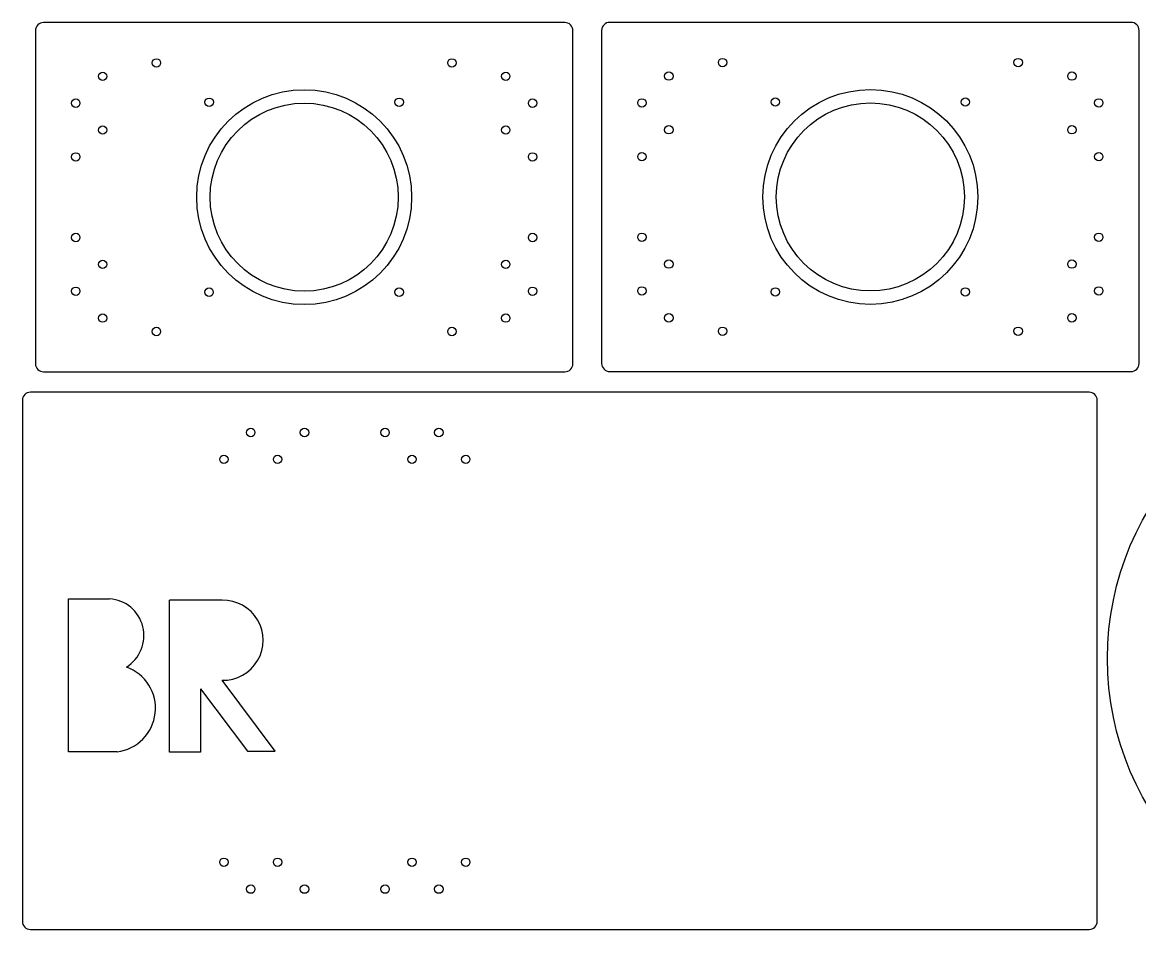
# Model space of a CAD drawing. Extents: x 1 to 1491, y 2 to 363.
# Drawn here: x 1 to 416.8, y 2.6 to 347.5 of the extents above; entities that cross this region are included whole.
import ezdxf

# ---------------------------------------------------------------- set-up
doc = ezdxf.new("R2010")
doc.units = 0
for name, color, linetype in [('b_Osnovanie_200x400x12_H12_BR_001_', 7, 'CONTINUOUS'), ('b_Out_gear_holder_for_CNC_H12_up_part_001_', 7, 'CONTINUOUS'), ('b_Plate_200x130_12_bear_support_H12_h10_001_', 7, 'CONTINUOUS'), ('b_Plate_200x130_12_bear_support_H12_h10_001_001', 7, 'CONTINUOUS')]:
    doc.layers.add(name, color=color, linetype=linetype)

msp = doc.modelspace()

# ---------------------------------------------------------------- linework, layer by layer
at = {"layer": 'b_Osnovanie_200x400x12_H12_BR_001_'}
for p, q in [((397.973, 209.805, 0), (3.97284, 209.805, 0)), ((397.973, 209.805, 12), (3.97284, 209.805, 12)), ((3.97284, 209.805, 0), (3.97284, 209.805, 12)), ((397.973, 209.805, 0), (3.97284, 209.805, 0)), ((3.97284, 209.805, 0), (3.97284, 209.805, 12)), ((397.973, 209.805, 12), (3.97284, 209.805, 12)), ((397.973, 209.805, 0), (397.973, 209.805, 12)), ((397.973, 209.805, 0), (397.973, 209.805, 12)), ((0.97284, 206.805, 0), (0.97284, 12.8047, 0)), ((0.97284, 206.805, 12), (0.97284, 12.8047, 12)), ((0.97284, 206.805, 0), (0.97284, 12.8047, 0)), ((0.97284, 206.805, 0), (0.97284, 206.805, 12)), ((0.97284, 206.805, 12), (0.97284, 12.8047, 12)), ((0.97284, 206.805, 0), (0.97284, 206.805, 12)), ((400.973, 12.8047, 0), (400.973, 206.805, 0)), ((400.973, 12.8047, 12), (400.973, 206.805, 12)), ((400.973, 12.8047, 0), (400.973, 206.805, 0)), ((400.973, 206.805, 0), (400.973, 206.805, 12)), ((400.973, 12.8047, 12), (400.973, 206.805, 12)), ((400.973, 206.805, 0), (400.973, 206.805, 12)), ((87.5353, 194.805, 0), (87.5353, 194.805, 12)), ((87.5353, 194.805, 0), (87.5353, 194.805, 12)), ((107.535, 194.805, 0), (107.535, 194.805, 12)), ((107.535, 194.805, 0), (107.535, 194.805, 12)), ((137.535, 194.805, 0), (137.535, 194.805, 12)), ((137.535, 194.805, 0), (137.535, 194.805, 12)), ((157.535, 194.805, 0), (157.535, 194.805, 12)), ((157.535, 194.805, 0), (157.535, 194.805, 12)), ((77.5353, 184.805, 0), (77.5353, 184.805, 12)), ((77.5353, 184.805, 0), (77.5353, 184.805, 12)), ((97.5353, 184.805, 0), (97.5353, 184.805, 12)), ((97.5353, 184.805, 0), (97.5353, 184.805, 12)), ((147.535, 184.805, 0), (147.535, 184.805, 12)), ((147.535, 184.805, 0), (147.535, 184.805, 12)), ((167.535, 184.805, 0), (167.535, 184.805, 12)), ((167.535, 184.805, 0), (167.535, 184.805, 12)), ((18.1844, 75.8978, 0), (18.1844, 132.881, 0)), ((18.1844, 132.881, 0), (33.3941, 132.881, 0)), ((18.1844, 75.8978, 12), (18.1844, 132.881, 12)), ((18.1844, 132.881, 12), (33.3941, 132.881, 12)), ((18.1844, 132.881, 0), (18.1844, 132.881, 12)), ((18.1844, 75.8978, 0), (18.1844, 132.881, 0)), ((18.1844, 75.8978, 12), (18.1844, 132.881, 12)), ((18.1844, 132.881, 0), (18.1844, 132.881, 12)), ((18.1844, 132.881, 0), (33.3941, 132.881, 0)), ((18.1844, 132.881, 12), (33.3941, 132.881, 12)), ((33.3941, 132.881, 0), (33.3941, 132.881, 12)), ((33.3941, 132.881, 0), (33.3941, 132.881, 12)), ((55.7542, 75.7578, 0), (55.7542, 132.356, 0)), ((75.325, 132.356, 0), (55.7542, 132.356, 0)), ((55.7542, 75.7578, 12), (55.7542, 132.356, 12)), ((75.325, 132.356, 12), (55.7542, 132.356, 12)), ((55.7542, 132.356, 0), (55.7542, 132.356, 12)), ((55.7542, 75.7578, 0), (55.7542, 132.356, 0)), ((55.7542, 75.7578, 12), (55.7542, 132.356, 12)), ((55.7542, 132.356, 0), (55.7542, 132.356, 12)), ((75.325, 132.356, 0), (55.7542, 132.356, 0)), ((75.325, 132.356, 12), (55.7542, 132.356, 12)), ((75.325, 132.356, 0), (75.325, 132.356, 12)), ((75.325, 132.356, 0), (75.325, 132.356, 12)), ((39.6754, 107.498, 0), (39.6754, 107.498, 12)), ((39.6754, 107.498, 0), (39.6754, 107.498, 12)), ((95.0068, 76.143, 0), (75.3245, 102.57, 0)), ((95.0068, 76.143, 12), (75.3245, 102.57, 12)), ((75.3245, 102.57, 0), (75.3245, 102.57, 12)), ((75.3245, 102.57, 0), (75.3245, 102.57, 12)), ((95.0068, 76.143, 0), (75.3245, 102.57, 0)), ((95.0068, 76.143, 12), (75.3245, 102.57, 12)), ((67.2336, 99.4012, 0), (67.2336, 75.7578, 0)), ((67.2336, 99.4012, 0), (84.7528, 76.143, 0)), ((67.2336, 99.4012, 12), (67.2336, 75.7578, 12)), ((67.2336, 99.4012, 12), (84.7528, 76.143, 12)), ((67.2336, 99.4012, 0), (67.2336, 99.4012, 12)), ((67.2336, 99.4012, 0), (67.2336, 75.7578, 0)), ((67.2336, 99.4012, 12), (67.2336, 75.7578, 12)), ((67.2336, 99.4012, 0), (67.2336, 99.4012, 12)), ((67.2336, 99.4012, 0), (84.7528, 76.143, 0)), ((67.2336, 99.4012, 12), (84.7528, 76.143, 12)), ((36.2011, 75.8978, 0), (18.1844, 75.8978, 0)), ((36.2011, 75.8978, 12), (18.1844, 75.8978, 12)), ((18.1844, 75.8978, 0), (18.1844, 75.8978, 12)), ((36.2011, 75.8978, 0), (18.1844, 75.8978, 0)), ((36.2011, 75.8978, 12), (18.1844, 75.8978, 12)), ((18.1844, 75.8978, 0), (18.1844, 75.8978, 12)), ((36.2011, 75.8978, 0), (36.2011, 75.8978, 12)), ((36.2011, 75.8978, 0), (36.2011, 75.8978, 12)), ((67.2336, 75.7578, 0), (55.7542, 75.7578, 0)), ((67.2336, 75.7578, 12), (55.7542, 75.7578, 12)), ((55.7542, 75.7578, 0), (55.7542, 75.7578, 12)), ((67.2336, 75.7578, 0), (55.7542, 75.7578, 0)), ((67.2336, 75.7578, 12), (55.7542, 75.7578, 12)), ((55.7542, 75.7578, 0), (55.7542, 75.7578, 12)), ((67.2336, 75.7578, 0), (67.2336, 75.7578, 12)), ((67.2336, 75.7578, 0), (67.2336, 75.7578, 12)), ((84.7528, 76.143, 0), (95.0068, 76.143, 0)), ((84.7528, 76.143, 12), (95.0068, 76.143, 12)), ((84.7528, 76.143, 0), (84.7528, 76.143, 12)), ((84.7528, 76.143, 0), (95.0068, 76.143, 0)), ((84.7528, 76.143, 12), (95.0068, 76.143, 12)), ((84.7528, 76.143, 0), (84.7528, 76.143, 12)), ((95.0068, 76.143, 0), (95.0068, 76.143, 12)), ((95.0068, 76.143, 0), (95.0068, 76.143, 12)), ((77.5353, 34.8047, 0), (77.5353, 34.8047, 12)), ((77.5353, 34.8047, 0), (77.5353, 34.8047, 12)), ((97.5353, 34.8047, 0), (97.5353, 34.8047, 12)), ((97.5353, 34.8047, 0), (97.5353, 34.8047, 12)), ((147.535, 34.8047, 0), (147.535, 34.8047, 12)), ((147.535, 34.8047, 0), (147.535, 34.8047, 12)), ((167.535, 34.8047, 0), (167.535, 34.8047, 12)), ((167.535, 34.8047, 0), (167.535, 34.8047, 12)), ((87.5353, 24.8047, 0), (87.5353, 24.8047, 12)), ((87.5353, 24.8047, 0), (87.5353, 24.8047, 12)), ((107.535, 24.8047, 0), (107.535, 24.8047, 12)), ((107.535, 24.8047, 0), (107.535, 24.8047, 12)), ((137.535, 24.8047, 0), (137.535, 24.8047, 12)), ((137.535, 24.8047, 0), (137.535, 24.8047, 12)), ((157.535, 24.8047, 0), (157.535, 24.8047, 12)), ((157.535, 24.8047, 0), (157.535, 24.8047, 12)), ((0.97284, 12.8047, 0), (0.97284, 12.8047, 12)), ((0.97284, 12.8047, 0), (0.97284, 12.8047, 12)), ((400.973, 12.8047, 0), (400.973, 12.8047, 12)), ((400.973, 12.8047, 0), (400.973, 12.8047, 12)), ((3.97284, 9.80473, 0), (397.973, 9.80473, 0)), ((3.97284, 9.80473, 0), (3.97284, 9.80473, 12)), ((3.97284, 9.80473, 12), (397.973, 9.80473, 12)), ((3.97284, 9.80473, 0), (397.973, 9.80473, 0)), ((3.97284, 9.80473, 0), (3.97284, 9.80473, 12)), ((3.97284, 9.80473, 12), (397.973, 9.80473, 12)), ((397.973, 9.80473, 0), (397.973, 9.80473, 12)), ((397.973, 9.80473, 0), (397.973, 9.80473, 12))]:
    msp.add_line(p, q, dxfattribs=at)
for centre in [(85.9728, 194.805), (85.9728, 194.805), (85.9728, 194.805), (85.9728, 194.805), (105.973, 194.805), (105.973, 194.805), (105.973, 194.805), (105.973, 194.805), (135.973, 194.805), (135.973, 194.805), (135.973, 194.805), (135.973, 194.805), (155.973, 194.805), (155.973, 194.805), (155.973, 194.805), (155.973, 194.805), (75.9728, 184.805), (75.9728, 184.805), (75.9728, 184.805), (75.9728, 184.805), (95.9728, 184.805), (95.9728, 184.805), (95.9728, 184.805), (95.9728, 184.805), (145.973, 184.805), (145.973, 184.805), (145.973, 184.805), (145.973, 184.805), (165.973, 184.805), (165.973, 184.805), (165.973, 184.805), (165.973, 184.805), (75.9728, 34.8047), (75.9728, 34.8047), (75.9728, 34.8047), (75.9728, 34.8047), (95.9728, 34.8047), (95.9728, 34.8047), (95.9728, 34.8047), (95.9728, 34.8047), (145.973, 34.8047), (145.973, 34.8047), (145.973, 34.8047), (145.973, 34.8047), (165.973, 34.8047), (165.973, 34.8047), (165.973, 34.8047), (165.973, 34.8047), (85.9728, 24.8047), (85.9728, 24.8047), (85.9728, 24.8047), (85.9728, 24.8047), (105.973, 24.8047), (105.973, 24.8047), (105.973, 24.8047), (105.973, 24.8047), (135.973, 24.8047), (135.973, 24.8047), (135.973, 24.8047), (135.973, 24.8047), (155.973, 24.8047), (155.973, 24.8047), (155.973, 24.8047), (155.973, 24.8047)]:
    msp.add_circle(centre, 1.5625, dxfattribs=at)
for centre, radius, start, end in [((3.97284, 206.805, 0), 3, 90, 180), ((3.97284, 206.805, 12), 3, 90, 180), ((3.97284, 206.805, 0), 3, 90, 180), ((3.97284, 206.805, 12), 3, 90, 180), ((397.973, 206.805, 0), 3, 0, 90), ((397.973, 206.805, 12), 3, 0, 90), ((397.973, 206.805, 0), 3, 0, 90), ((397.973, 206.805, 12), 3, 0, 90), ((32.5097, 119.193, 0), 13.7159, -58.5042, 86.3028), ((32.5097, 119.193, 12), 13.7159, -58.5042, 86.3028), ((32.5097, 119.193, 0), 13.7159, -58.5042, 86.3028), ((32.5097, 119.193, 12), 13.7159, -58.5042, 86.3028), ((75.6887, 117.463, 0), 14.8972, -91.4009, 91.399), ((75.6887, 117.463, 12), 14.8972, -91.4009, 91.399), ((75.6887, 117.463, 0), 14.8972, -91.4009, 91.399), ((75.6887, 117.463, 12), 14.8972, -91.4009, 91.399), ((34.1855, 92.1105, 0), 16.3376, -82.9133, 70.3651), ((34.1855, 92.1105, 12), 16.3376, -82.9133, 70.3651), ((34.1855, 92.1105, 0), 16.3376, -82.9133, 70.3651), ((34.1855, 92.1105, 12), 16.3376, -82.9133, 70.3651), ((3.97284, 12.8047, 0), 3, 180, -90), ((3.97284, 12.8047, 0), 3, 180, -90), ((3.97284, 12.8047, 12), 3, 180, -90), ((3.97284, 12.8047, 12), 3, 180, -90), ((397.973, 12.8047, 0), 3, -90, 0), ((397.973, 12.8047, 0), 3, -90, 0), ((397.973, 12.8047, 12), 3, -90, 0), ((397.973, 12.8047, 12), 3, -90, 0)]:
    msp.add_arc(centre, radius, start, end, dxfattribs=at)
at = {"layer": 'b_Out_gear_holder_for_CNC_H12_up_part_001_'}
msp.add_circle((512.798, 110.645), 108, dxfattribs=at)
msp.add_circle((512.798, 110.645), 108, dxfattribs=at)
msp.add_circle((512.798, 110.645), 108, dxfattribs=at)
msp.add_circle((512.798, 110.645), 108, dxfattribs=at)
at = {"layer": 'b_Plate_200x130_12_bear_support_H12_h10_001_'}
for p, q in [((202.853, 347.397, 0), (8.85301, 347.397, 0)), ((202.853, 347.397, 12), (8.85301, 347.397, 12)), ((8.85301, 347.397, 0), (8.85301, 347.397, 12)), ((202.853, 347.397, 0), (8.85301, 347.397, 0)), ((8.85301, 347.397, 0), (8.85301, 347.397, 12)), ((202.853, 347.397, 12), (8.85301, 347.397, 12)), ((202.853, 347.397, 0), (202.853, 347.397, 12)), ((202.853, 347.397, 0), (202.853, 347.397, 12)), ((5.85301, 344.397, 0), (5.85301, 220.397, 0)), ((5.85301, 344.397, 12), (5.85301, 220.397, 12)), ((5.85301, 344.397, 0), (5.85301, 220.397, 0)), ((5.85301, 344.397, 0), (5.85301, 344.397, 12)), ((5.85301, 344.397, 12), (5.85301, 220.397, 12)), ((5.85301, 344.397, 0), (5.85301, 344.397, 12)), ((205.853, 220.397, 0), (205.853, 344.397, 0)), ((205.853, 220.397, 12), (205.853, 344.397, 12)), ((205.853, 220.397, 0), (205.853, 344.397, 0)), ((205.853, 344.397, 0), (205.853, 344.397, 12)), ((205.853, 220.397, 12), (205.853, 344.397, 12)), ((205.853, 344.397, 0), (205.853, 344.397, 12)), ((52.4155, 332.397, 0), (52.4155, 332.397, 12)), ((52.4155, 332.397, 0), (52.4155, 332.397, 12)), ((162.416, 332.397, 0), (162.416, 332.397, 12)), ((162.416, 332.397, 0), (162.416, 332.397, 12)), ((32.4155, 327.397, 0), (32.4155, 327.397, 12)), ((32.4155, 327.397, 0), (32.4155, 327.397, 12)), ((182.416, 327.397, 0), (182.416, 327.397, 12)), ((182.416, 327.397, 0), (182.416, 327.397, 12)), ((22.4155, 317.397, 0), (22.4155, 317.397, 12)), ((22.4155, 317.397, 0), (22.4155, 317.397, 12)), ((72.0601, 317.752, 0), (72.0601, 317.752, 12)), ((72.0601, 317.752, 0), (72.0601, 317.752, 12)), ((142.769, 317.735, 0), (142.769, 317.735, 12)), ((142.769, 317.735, 0), (142.769, 317.735, 12)), ((192.416, 317.397, 0), (192.416, 317.397, 12)), ((192.416, 317.397, 0), (192.416, 317.397, 12)), ((32.4155, 307.397, 0), (32.4155, 307.397, 12)), ((32.4155, 307.397, 0), (32.4155, 307.397, 12)), ((182.416, 307.397, 0), (182.416, 307.397, 12)), ((182.416, 307.397, 0), (182.416, 307.397, 12)), ((22.4155, 297.397, 0), (22.4155, 297.397, 12)), ((22.4155, 297.397, 0), (22.4155, 297.397, 12)), ((192.416, 297.397, 0), (192.416, 297.397, 12)), ((192.416, 297.397, 0), (192.416, 297.397, 12)), ((140.853, 282.397, 0), (140.853, 282.397, 2)), ((140.853, 282.397, 0), (140.853, 282.397, 2)), ((145.853, 282.397, 12), (145.853, 282.397, 2)), ((145.853, 282.397, 12), (145.853, 282.397, 2)), ((22.4155, 267.397, 0), (22.4155, 267.397, 12)), ((22.4155, 267.397, 0), (22.4155, 267.397, 12)), ((192.416, 267.397, 0), (192.416, 267.397, 12)), ((192.416, 267.397, 0), (192.416, 267.397, 12)), ((32.4155, 257.397, 0), (32.4155, 257.397, 12)), ((32.4155, 257.397, 0), (32.4155, 257.397, 12)), ((182.416, 257.397, 0), (182.416, 257.397, 12)), ((182.416, 257.397, 0), (182.416, 257.397, 12)), ((22.4155, 247.397, 0), (22.4155, 247.397, 12)), ((22.4155, 247.397, 0), (22.4155, 247.397, 12)), ((72.0433, 247.039, 0), (72.0433, 247.039, 12)), ((72.0433, 247.039, 0), (72.0433, 247.039, 12)), ((142.768, 247.03, 0), (142.768, 247.03, 12)), ((142.768, 247.03, 0), (142.768, 247.03, 12)), ((192.416, 247.397, 0), (192.416, 247.397, 12)), ((192.416, 247.397, 0), (192.416, 247.397, 12)), ((32.4155, 237.397, 0), (32.4155, 237.397, 12)), ((32.4155, 237.397, 0), (32.4155, 237.397, 12)), ((182.416, 237.397, 0), (182.416, 237.397, 12)), ((182.416, 237.397, 0), (182.416, 237.397, 12)), ((52.4155, 232.397, 0), (52.4155, 232.397, 12)), ((52.4155, 232.397, 0), (52.4155, 232.397, 12)), ((162.416, 232.397, 0), (162.416, 232.397, 12)), ((162.416, 232.397, 0), (162.416, 232.397, 12)), ((5.85301, 220.397, 0), (5.85301, 220.397, 12)), ((5.85301, 220.397, 0), (5.85301, 220.397, 12)), ((205.853, 220.397, 0), (205.853, 220.397, 12)), ((205.853, 220.397, 0), (205.853, 220.397, 12)), ((8.85301, 217.397, 0), (202.853, 217.397, 0)), ((8.85301, 217.397, 0), (8.85301, 217.397, 12)), ((8.85301, 217.397, 12), (202.853, 217.397, 12)), ((8.85301, 217.397, 0), (202.853, 217.397, 0)), ((8.85301, 217.397, 0), (8.85301, 217.397, 12)), ((8.85301, 217.397, 12), (202.853, 217.397, 12)), ((202.853, 217.397, 0), (202.853, 217.397, 12)), ((202.853, 217.397, 0), (202.853, 217.397, 12))]:
    msp.add_line(p, q, dxfattribs=at)
for centre, radius in [((50.853, 332.397), 1.5625), ((50.853, 332.397), 1.5625), ((50.853, 332.397), 1.5625), ((50.853, 332.397), 1.5625), ((160.853, 332.397), 1.5625), ((160.853, 332.397), 1.5625), ((160.853, 332.397), 1.5625), ((160.853, 332.397), 1.5625), ((30.853, 327.397), 1.5625), ((30.853, 327.397), 1.5625), ((30.853, 327.397), 1.5625), ((30.853, 327.397), 1.5625), ((180.853, 327.397), 1.5625), ((180.853, 327.397), 1.5625), ((180.853, 327.397), 1.5625), ((180.853, 327.397), 1.5625), ((105.853, 282.397), 40), ((105.853, 282.397), 40), ((105.853, 282.397), 40), ((105.853, 282.397), 40), ((20.853, 317.397), 1.5625), ((20.853, 317.397), 1.5625), ((20.853, 317.397), 1.5625), ((20.853, 317.397), 1.5625), ((70.4976, 317.752), 1.5625), ((70.4976, 317.752), 1.5625), ((70.4976, 317.752), 1.5625), ((70.4976, 317.752), 1.5625), ((105.853, 282.397), 35), ((105.853, 282.397), 35), ((105.853, 282.397), 35), ((105.853, 282.397), 35), ((141.206, 317.735), 1.5625), ((141.206, 317.735), 1.5625), ((141.206, 317.735), 1.5625), ((141.206, 317.735), 1.5625), ((190.853, 317.397), 1.5625), ((190.853, 317.397), 1.5625), ((190.853, 317.397), 1.5625), ((190.853, 317.397), 1.5625), ((30.853, 307.397), 1.5625), ((30.853, 307.397), 1.5625), ((30.853, 307.397), 1.5625), ((30.853, 307.397), 1.5625), ((180.853, 307.397), 1.5625), ((180.853, 307.397), 1.5625), ((180.853, 307.397), 1.5625), ((180.853, 307.397), 1.5625), ((20.853, 297.397), 1.5625), ((20.853, 297.397), 1.5625), ((20.853, 297.397), 1.5625), ((20.853, 297.397), 1.5625), ((190.853, 297.397), 1.5625), ((190.853, 297.397), 1.5625), ((190.853, 297.397), 1.5625), ((190.853, 297.397), 1.5625), ((20.853, 267.397), 1.5625), ((20.853, 267.397), 1.5625), ((20.853, 267.397), 1.5625), ((20.853, 267.397), 1.5625), ((190.853, 267.397), 1.5625), ((190.853, 267.397), 1.5625), ((190.853, 267.397), 1.5625), ((190.853, 267.397), 1.5625), ((30.853, 257.397), 1.5625), ((30.853, 257.397), 1.5625), ((30.853, 257.397), 1.5625), ((30.853, 257.397), 1.5625), ((180.853, 257.397), 1.5625), ((180.853, 257.397), 1.5625), ((180.853, 257.397), 1.5625), ((180.853, 257.397), 1.5625), ((20.853, 247.397), 1.5625), ((20.853, 247.397), 1.5625), ((20.853, 247.397), 1.5625), ((20.853, 247.397), 1.5625), ((70.4808, 247.039), 1.5625), ((70.4808, 247.039), 1.5625), ((70.4808, 247.039), 1.5625), ((70.4808, 247.039), 1.5625), ((141.205, 247.03), 1.5625), ((141.205, 247.03), 1.5625), ((141.205, 247.03), 1.5625), ((141.205, 247.03), 1.5625), ((190.853, 247.397), 1.5625), ((190.853, 247.397), 1.5625), ((190.853, 247.397), 1.5625), ((190.853, 247.397), 1.5625), ((30.853, 237.397), 1.5625), ((30.853, 237.397), 1.5625), ((30.853, 237.397), 1.5625), ((30.853, 237.397), 1.5625), ((180.853, 237.397), 1.5625), ((180.853, 237.397), 1.5625), ((180.853, 237.397), 1.5625), ((180.853, 237.397), 1.5625), ((50.853, 232.397), 1.5625), ((50.853, 232.397), 1.5625), ((50.853, 232.397), 1.5625), ((50.853, 232.397), 1.5625), ((160.853, 232.397), 1.5625), ((160.853, 232.397), 1.5625), ((160.853, 232.397), 1.5625), ((160.853, 232.397), 1.5625)]:
    msp.add_circle(centre, radius, dxfattribs=at)
for centre, start, end in [((8.85301, 344.397, 0), 90, 180), ((8.85301, 344.397, 12), 90, 180), ((8.85301, 344.397, 0), 90, 180), ((8.85301, 344.397, 12), 90, 180), ((202.853, 344.397, 0), 0, 90), ((202.853, 344.397, 12), 0, 90), ((202.853, 344.397, 0), 0, 90), ((202.853, 344.397, 12), 0, 90), ((8.85301, 220.397, 0), 180, -90), ((8.85301, 220.397, 0), 180, -90), ((8.85301, 220.397, 12), 180, -90), ((8.85301, 220.397, 12), 180, -90), ((202.853, 220.397, 0), -90, 0), ((202.853, 220.397, 0), -90, 0), ((202.853, 220.397, 12), -90, 0), ((202.853, 220.397, 12), -90, 0)]:
    msp.add_arc(centre, 3, start, end, dxfattribs=at)
at = {"layer": 'b_Plate_200x130_12_bear_support_H12_h10_001_001'}
for p, q in [((413.555, 347.487, 0), (219.555, 347.487, 0)), ((413.555, 347.487, 12), (219.555, 347.487, 12)), ((219.555, 347.487, 0), (219.555, 347.487, 12)), ((413.555, 347.487, 0), (219.555, 347.487, 0)), ((219.555, 347.487, 0), (219.555, 347.487, 12)), ((413.555, 347.487, 12), (219.555, 347.487, 12)), ((413.555, 347.487, 0), (413.555, 347.487, 12)), ((413.555, 347.487, 0), (413.555, 347.487, 12)), ((216.555, 344.487, 0), (216.555, 220.487, 0)), ((216.555, 344.487, 12), (216.555, 220.487, 12)), ((216.555, 344.487, 0), (216.555, 220.487, 0)), ((216.555, 344.487, 0), (216.555, 344.487, 12)), ((216.555, 344.487, 12), (216.555, 220.487, 12)), ((216.555, 344.487, 0), (216.555, 344.487, 12)), ((416.555, 220.487, 0), (416.555, 344.487, 0)), ((416.555, 220.487, 12), (416.555, 344.487, 12)), ((416.555, 220.487, 0), (416.555, 344.487, 0)), ((416.555, 344.487, 0), (416.555, 344.487, 12)), ((416.555, 220.487, 12), (416.555, 344.487, 12)), ((416.555, 344.487, 0), (416.555, 344.487, 12)), ((263.117, 332.487, 0), (263.117, 332.487, 12)), ((263.117, 332.487, 0), (263.117, 332.487, 12)), ((373.117, 332.487, 0), (373.117, 332.487, 12)), ((373.117, 332.487, 0), (373.117, 332.487, 12)), ((243.117, 327.487, 0), (243.117, 327.487, 12)), ((243.117, 327.487, 0), (243.117, 327.487, 12)), ((393.117, 327.487, 0), (393.117, 327.487, 12)), ((393.117, 327.487, 0), (393.117, 327.487, 12)), ((233.117, 317.487, 0), (233.117, 317.487, 12)), ((233.117, 317.487, 0), (233.117, 317.487, 12)), ((282.762, 317.843, 0), (282.762, 317.843, 12)), ((282.762, 317.843, 0), (282.762, 317.843, 12)), ((353.47, 317.826, 0), (353.47, 317.826, 12)), ((353.47, 317.826, 0), (353.47, 317.826, 12)), ((403.117, 317.487, 0), (403.117, 317.487, 12)), ((403.117, 317.487, 0), (403.117, 317.487, 12)), ((243.117, 307.487, 0), (243.117, 307.487, 12)), ((243.117, 307.487, 0), (243.117, 307.487, 12)), ((393.117, 307.487, 0), (393.117, 307.487, 12)), ((393.117, 307.487, 0), (393.117, 307.487, 12)), ((233.117, 297.487, 0), (233.117, 297.487, 12)), ((233.117, 297.487, 0), (233.117, 297.487, 12)), ((403.117, 297.487, 0), (403.117, 297.487, 12)), ((403.117, 297.487, 0), (403.117, 297.487, 12)), ((351.555, 282.487, 0), (351.555, 282.487, 2)), ((351.555, 282.487, 0), (351.555, 282.487, 2)), ((356.555, 282.487, 12), (356.555, 282.487, 2)), ((356.555, 282.487, 12), (356.555, 282.487, 2)), ((233.117, 267.487, 0), (233.117, 267.487, 12)), ((233.117, 267.487, 0), (233.117, 267.487, 12)), ((403.117, 267.487, 0), (403.117, 267.487, 12)), ((403.117, 267.487, 0), (403.117, 267.487, 12)), ((243.117, 257.487, 0), (243.117, 257.487, 12)), ((243.117, 257.487, 0), (243.117, 257.487, 12)), ((393.117, 257.487, 0), (393.117, 257.487, 12)), ((393.117, 257.487, 0), (393.117, 257.487, 12)), ((233.117, 247.487, 0), (233.117, 247.487, 12)), ((233.117, 247.487, 0), (233.117, 247.487, 12)), ((282.745, 247.13, 0), (282.745, 247.13, 12)), ((282.745, 247.13, 0), (282.745, 247.13, 12)), ((353.47, 247.12, 0), (353.47, 247.12, 12)), ((353.47, 247.12, 0), (353.47, 247.12, 12)), ((403.117, 247.487, 0), (403.117, 247.487, 12)), ((403.117, 247.487, 0), (403.117, 247.487, 12)), ((243.117, 237.487, 0), (243.117, 237.487, 12)), ((243.117, 237.487, 0), (243.117, 237.487, 12)), ((393.117, 237.487, 0), (393.117, 237.487, 12)), ((393.117, 237.487, 0), (393.117, 237.487, 12)), ((263.117, 232.487, 0), (263.117, 232.487, 12)), ((263.117, 232.487, 0), (263.117, 232.487, 12)), ((373.117, 232.487, 0), (373.117, 232.487, 12)), ((373.117, 232.487, 0), (373.117, 232.487, 12)), ((216.555, 220.487, 0), (216.555, 220.487, 12)), ((216.555, 220.487, 0), (216.555, 220.487, 12)), ((416.555, 220.487, 0), (416.555, 220.487, 12)), ((416.555, 220.487, 0), (416.555, 220.487, 12)), ((219.555, 217.487, 0), (413.555, 217.487, 0)), ((219.555, 217.487, 0), (219.555, 217.487, 12)), ((219.555, 217.487, 12), (413.555, 217.487, 12)), ((219.555, 217.487, 0), (413.555, 217.487, 0)), ((219.555, 217.487, 0), (219.555, 217.487, 12)), ((219.555, 217.487, 12), (413.555, 217.487, 12)), ((413.555, 217.487, 0), (413.555, 217.487, 12)), ((413.555, 217.487, 0), (413.555, 217.487, 12))]:
    msp.add_line(p, q, dxfattribs=at)
for centre, radius in [((261.555, 332.487), 1.5625), ((261.555, 332.487), 1.5625), ((261.555, 332.487), 1.5625), ((261.555, 332.487), 1.5625), ((371.555, 332.487), 1.5625), ((371.555, 332.487), 1.5625), ((371.555, 332.487), 1.5625), ((371.555, 332.487), 1.5625), ((241.555, 327.487), 1.5625), ((241.555, 327.487), 1.5625), ((241.555, 327.487), 1.5625), ((241.555, 327.487), 1.5625), ((391.555, 327.487), 1.5625), ((391.555, 327.487), 1.5625), ((391.555, 327.487), 1.5625), ((391.555, 327.487), 1.5625), ((316.555, 282.487), 40), ((316.555, 282.487), 40), ((316.555, 282.487), 40), ((316.555, 282.487), 40), ((231.555, 317.487), 1.5625), ((231.555, 317.487), 1.5625), ((231.555, 317.487), 1.5625), ((231.555, 317.487), 1.5625), ((281.2, 317.843), 1.5625), ((281.2, 317.843), 1.5625), ((281.2, 317.843), 1.5625), ((281.2, 317.843), 1.5625), ((316.555, 282.487), 35), ((316.555, 282.487), 35), ((316.555, 282.487), 35), ((316.555, 282.487), 35), ((351.908, 317.826), 1.5625), ((351.908, 317.826), 1.5625), ((351.908, 317.826), 1.5625), ((351.908, 317.826), 1.5625), ((401.555, 317.487), 1.5625), ((401.555, 317.487), 1.5625), ((401.555, 317.487), 1.5625), ((401.555, 317.487), 1.5625), ((241.555, 307.487), 1.5625), ((241.555, 307.487), 1.5625), ((241.555, 307.487), 1.5625), ((241.555, 307.487), 1.5625), ((391.555, 307.487), 1.5625), ((391.555, 307.487), 1.5625), ((391.555, 307.487), 1.5625), ((391.555, 307.487), 1.5625), ((231.555, 297.487), 1.5625), ((231.555, 297.487), 1.5625), ((231.555, 297.487), 1.5625), ((231.555, 297.487), 1.5625), ((401.555, 297.487), 1.5625), ((401.555, 297.487), 1.5625), ((401.555, 297.487), 1.5625), ((401.555, 297.487), 1.5625), ((231.555, 267.487), 1.5625), ((231.555, 267.487), 1.5625), ((231.555, 267.487), 1.5625), ((231.555, 267.487), 1.5625), ((401.555, 267.487), 1.5625), ((401.555, 267.487), 1.5625), ((401.555, 267.487), 1.5625), ((401.555, 267.487), 1.5625), ((241.555, 257.487), 1.5625), ((241.555, 257.487), 1.5625), ((241.555, 257.487), 1.5625), ((241.555, 257.487), 1.5625), ((391.555, 257.487), 1.5625), ((391.555, 257.487), 1.5625), ((391.555, 257.487), 1.5625), ((391.555, 257.487), 1.5625), ((231.555, 247.487), 1.5625), ((231.555, 247.487), 1.5625), ((231.555, 247.487), 1.5625), ((231.555, 247.487), 1.5625), ((281.183, 247.13), 1.5625), ((281.183, 247.13), 1.5625), ((281.183, 247.13), 1.5625), ((281.183, 247.13), 1.5625), ((351.907, 247.12), 1.5625), ((351.907, 247.12), 1.5625), ((351.907, 247.12), 1.5625), ((351.907, 247.12), 1.5625), ((401.555, 247.487), 1.5625), ((401.555, 247.487), 1.5625), ((401.555, 247.487), 1.5625), ((401.555, 247.487), 1.5625), ((241.555, 237.487), 1.5625), ((241.555, 237.487), 1.5625), ((241.555, 237.487), 1.5625), ((241.555, 237.487), 1.5625), ((391.555, 237.487), 1.5625), ((391.555, 237.487), 1.5625), ((391.555, 237.487), 1.5625), ((391.555, 237.487), 1.5625), ((261.555, 232.487), 1.5625), ((261.555, 232.487), 1.5625), ((261.555, 232.487), 1.5625), ((261.555, 232.487), 1.5625), ((371.555, 232.487), 1.5625), ((371.555, 232.487), 1.5625), ((371.555, 232.487), 1.5625), ((371.555, 232.487), 1.5625)]:
    msp.add_circle(centre, radius, dxfattribs=at)
for centre, start, end in [((219.555, 344.487, 0), 90, 180), ((219.555, 344.487, 12), 90, 180), ((219.555, 344.487, 0), 90, 180), ((219.555, 344.487, 12), 90, 180), ((413.555, 344.487, 0), 0, 90), ((413.555, 344.487, 12), 0, 90), ((413.555, 344.487, 0), 0, 90), ((413.555, 344.487, 12), 0, 90), ((219.555, 220.487, 0), 180, -90), ((219.555, 220.487, 0), 180, -90), ((219.555, 220.487, 12), 180, -90), ((219.555, 220.487, 12), 180, -90), ((413.555, 220.487, 0), -90, 0), ((413.555, 220.487, 0), -90, 0), ((413.555, 220.487, 12), -90, 0), ((413.555, 220.487, 12), -90, 0)]:
    msp.add_arc(centre, 3, start, end, dxfattribs=at)

doc.saveas('drawing.dxf')
